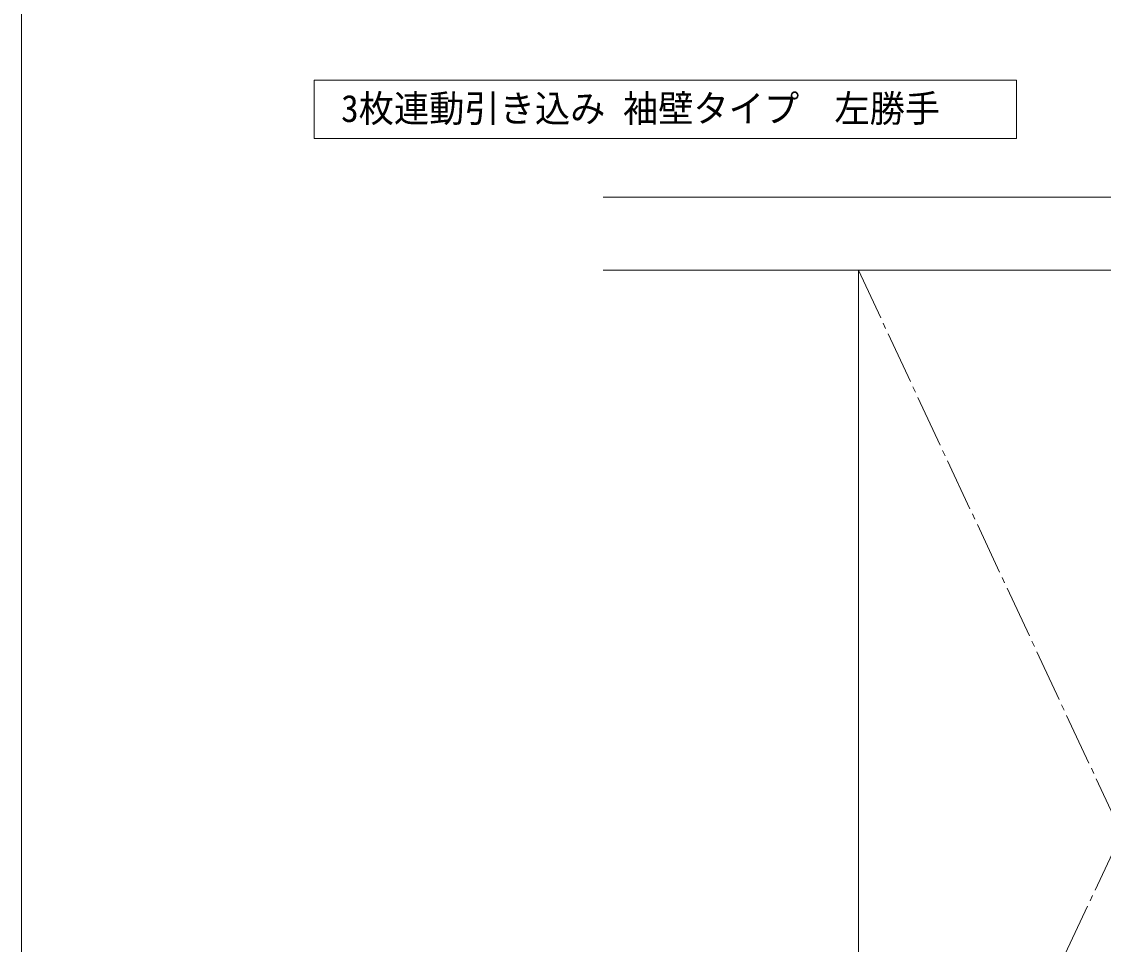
# Model space of a CAD drawing. Units: millimetres, scale not verified. Extents: x -606 to 606, y -304 to 304.
# Drawn here: x -578.8 to -393.9, y -146.8 to 11 of the extents above; entities that cross this region are included whole.
import ezdxf
from ezdxf.enums import TextEntityAlignment as Align

# ---------------------------------------------------------------- set-up
doc = ezdxf.new("R2010")
doc.units = ezdxf.units.MM
doc.header["$LTSCALE"] = 2
doc.linetypes.add('CHAIN2', pattern=[12, 9, -1, 1, -1])
for name, color, linetype, lineweight in [('0-0_1図面枠', 7, 'Continuous', 9), ('0-1_3一般', 7, 'Continuous', 9), ('0-4_2寸法-3', 7, 'Continuous', 9)]:
    doc.layers.add(name, color=color, linetype=linetype, lineweight=lineweight)
doc.styles.add('ＭＳ ゴシック', font='')
doc.styles.get('ＭＳ ゴシック').set_extended_font_data('MS Gothic')

# ---------------------------------------------------------------- blocks, each defined once
blk = doc.blocks.new('グループ-2')
at = {"layer": '0-0_1図面枠'}
blk.add_lwpolyline([(-800, 554), (800, 554), (800, -554), (-800, -554)], close=True, dxfattribs=at)
blk = doc.blocks.new('図面枠')
at = {"layer": '0-0_1図面枠'}
blk.add_blockref('グループ-2', (0, 0), dxfattribs=at)
blk = doc.blocks.new('グループ-6')
at = {"layer": '0-1_3一般'}
for p, q in [((-160, -38), (-601.241, -38)), ((-601.241, -63), (-160, -63))]:
    blk.add_line(p, q, dxfattribs=at)
at = {"layer": '0-1_3一般', "linetype": 'CHAIN2'}
for p, q in [((-514, -63), (-334, -448)), ((-334, -63), (-514, -448))]:
    blk.add_line(p, q, dxfattribs=at)
at = {"layer": '0-1_3一般'}
blk.add_lwpolyline([(-514, -448), (-514, -63), (-334, -63), (-334, -143)], dxfattribs=at)

msp = doc.modelspace()

# ---------------------------------------------------------------- linework, layer by layer
at = {"layer": '0-4_2寸法-3'}
msp.add_lwpolyline([(-528.75, 1), (-408.75, 1), (-408.75, -9), (-528.75, -9)], close=True, dxfattribs=at)

# ---------------------------------------------------------------- block references
at = {"layer": '0-0_1図面枠', "xscale": 0.5, "yscale": 0.5}
msp.add_blockref('図面枠', (-178.75, 0), dxfattribs=at)
at = {"layer": '0-1_3一般', "xscale": 0.5, "yscale": 0.5}
msp.add_blockref('グループ-6', (-178.75, 0), dxfattribs=at)

# ---------------------------------------------------------------- texts
at = {"layer": '0-4_2寸法-3', "style": 'ＭＳ ゴシック', "width": 0.95}
msp.add_text('3枚連動引き込み 袖壁タイプ\u3000左勝手', height=4.648, dxfattribs=at).set_placement((-524.15, -7.557), align=Align.BOTTOM_LEFT)

doc.saveas('drawing.dxf')
